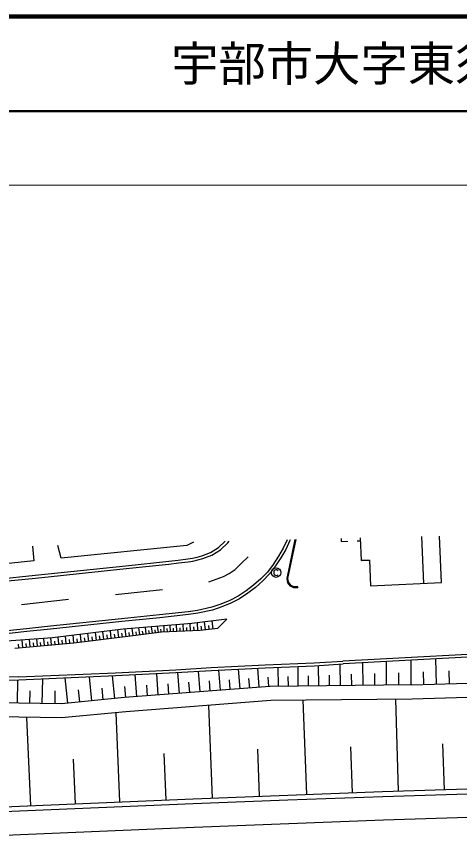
# Model space of a CAD drawing. Units: millimetres, scale not verified. Extents: x 40000 to 680000, y 20000 to 380000.
# Drawn here: x 388672 to 435508, y 293297 to 380000 of the extents above; entities that cross this region are included whole.
import ezdxf
from ezdxf.enums import TextEntityAlignment as Align

# ---------------------------------------------------------------- set-up
doc = ezdxf.new("R2010")
doc.units = ezdxf.units.MM
doc.header["$LTSCALE"] = 1000
for name, color, linetype, lineweight in [('M-BGD', 7, 'Continuous', 25), ('M-STR-HTXT', 7, 'Continuous', 13), ('M-TTL', 2, 'Continuous', 140), ('M-TTL-LINE', 7, 'Continuous', 50)]:
    doc.layers.add(name, color=color, linetype=linetype, lineweight=lineweight)
doc.layers.add('M-TTL-TXT', color=7, linetype='Continuous')
doc.styles.add('ＭＳ ゴシック', font='')
doc.styles.get('ＭＳ ゴシック').set_extended_font_data('MS Gothic')

msp = doc.modelspace()

# ---------------------------------------------------------------- linework, layer by layer
at = {"layer": 'M-BGD'}
for p, q in [((410046, 323866), (410746, 324511)), ((410228, 323626), (410999, 324336)), ((410999, 324336), (411149, 324521)), ((417285, 324673), (416870, 323794)), ((417581, 324596), (417136, 323654)), ((417270, 320573), (418123, 324693)), ((417373, 320574), (418226, 324696)), ((417613, 324681), (417581, 324596)), ((418109, 324624), (418207, 324604)), ((422995, 324814), (423008, 324501)), ((423008, 324501), (423694, 324523)), ((424693, 324555), (424998, 324564)), ((431739, 320065), (431524, 325025)), ((433587, 320145), (433373, 325070)), ((409181, 323332), (410046, 323866)), ((409317, 323063), (410228, 323626)), ((416870, 323794), (416367, 322925)), ((417136, 323654), (416623, 322767)), ((405751, 322526), (406771, 322645)), ((406771, 322645), (407275, 322714)), ((407275, 322714), (407784, 322832)), ((407329, 322419), (407858, 322541)), ((407784, 322832), (408269, 322967)), ((407858, 322541), (408366, 322683)), ((408269, 322967), (409181, 323332)), ((408366, 322683), (409317, 323063)), ((412455, 322185), (413171, 322874)), ((416367, 322925), (415809, 322076)), ((416623, 322767), (416054, 321902)), ((417703, 322665), (417801, 322645)), ((390656, 320929), (400242, 321922)), ((400242, 321922), (404764, 322403)), ((400273, 321623), (404798, 322105)), ((404764, 322403), (405751, 322526)), ((404798, 322105), (405787, 322228)), ((405787, 322228), (406809, 322348)), ((406809, 322348), (407329, 322419)), ((411781, 321549), (412455, 322185)), ((415809, 322076), (415196, 321267)), ((416054, 321902), (415425, 321072)), ((425988, 322517), (425089, 322478)), ((382992, 320145), (390656, 320929)), ((390687, 320631), (400273, 321623)), ((410567, 320775), (411163, 321114)), ((411163, 321114), (411781, 321549)), ((415196, 321267), (414501, 320535)), ((415425, 321072), (414708, 320317)), ((415893, 321342), (415873, 321119)), ((415873, 321119), (415914, 321025)), ((415974, 321449), (415893, 321342)), ((415914, 321025), (415955, 320973)), ((415955, 320973), (416037, 320922)), ((416092, 321503), (415974, 321449)), ((416037, 320922), (416173, 320910)), ((416228, 321492), (416092, 321503)), ((416173, 320910), (416268, 320948)), ((416314, 321440), (416228, 321492)), ((416268, 320948), (416316, 320988)), ((416348, 321349), (416314, 321440)), ((383022, 319847), (390687, 320631)), ((409007, 320235), (410567, 320775)), ((414501, 320535), (413737, 319879)), ((414708, 320317), (413926, 319646)), ((417372, 320111), (417270, 320573)), ((417298, 320707), (417396, 320687)), ((417641, 319761), (417372, 320111)), ((417465, 320154), (417373, 320574)), ((417706, 319840), (417465, 320154)), ((399148, 318895), (404102, 319415)), ((412937, 319264), (412098, 318706)), ((413737, 319879), (412937, 319264)), ((413926, 319646), (413112, 319020)), ((417979, 319590), (417641, 319761)), ((418003, 319689), (417706, 319840)), ((418409, 319582), (417979, 319590)), ((418412, 319682), (418003, 319689)), ((418409, 319582), (418412, 319682)), ((389194, 317839), (394173, 318379)), ((411219, 318254), (410269, 317854)), ((412098, 318706), (411219, 318254)), ((412250, 318447), (411346, 317982)), ((413112, 319020), (412250, 318447)), ((409310, 317536), (407808, 317195)), ((410269, 317854), (409310, 317536)), ((410375, 317573), (409391, 317246)), ((411346, 317982), (410375, 317573)), ((403802, 316732), (399794, 316319)), ((406821, 317071), (403802, 316732)), ((406857, 316773), (403835, 316434)), ((407808, 317195), (406821, 317071)), ((407860, 316899), (406857, 316773)), ((409391, 317246), (407860, 316899)), ((399794, 316319), (392258, 315533)), ((399825, 316020), (392290, 315235)), ((403835, 316434), (399825, 316020)), ((407225, 315811), (399944, 315219)), ((404951, 314972), (404923, 315624)), ((405629, 315001), (405599, 315679)), ((406333, 315032), (406302, 315736)), ((407064, 315064), (407032, 315795)), ((410927, 316272), (407225, 315811)), ((407850, 315098), (407816, 315884)), ((408650, 315177), (408552, 315976)), ((409050, 315227), (409001, 315626)), ((409450, 315276), (409351, 316075)), ((409946, 315338), (410927, 316272)), ((389737, 315260), (384090, 314677)), ((389768, 314962), (384121, 314379)), ((392258, 315533), (389737, 315260)), ((392290, 315235), (389768, 314962)), ((399944, 315219), (392484, 314310)), ((396329, 313969), (396229, 314766)), ((397124, 314069), (397024, 314863)), ((397915, 314168), (397815, 314960)), ((398703, 314268), (398604, 315056)), ((399489, 314366), (399390, 315152)), ((399875, 314415), (399827, 314802)), ((400262, 314464), (400165, 315237)), ((400633, 314510), (400586, 314881)), ((401003, 314557), (400910, 315298)), ((401028, 314560), (403994, 314930)), ((401359, 314601), (401314, 314956)), ((401714, 314645), (401625, 315356)), ((402054, 314688), (402012, 315028)), ((402395, 314730), (402310, 315411)), ((402721, 314771), (402681, 315098)), ((403048, 314812), (402966, 315465)), ((403361, 314851), (403322, 315164)), ((403674, 314890), (403596, 315516)), ((403986, 314929), (403947, 315241)), ((403994, 314930), (408105, 315110)), ((404299, 314943), (404272, 315571)), ((404625, 314957), (404611, 315284)), ((405290, 314987), (405275, 315325)), ((405981, 315017), (405965, 315369)), ((406698, 315048), (406682, 315414)), ((407457, 315081), (407440, 315474)), ((408105, 315110), (409946, 315338)), ((408251, 315128), (408202, 315527)), ((392484, 314310), (385410, 313795)), ((389340, 313280), (389268, 314076)), ((390123, 313351), (390052, 314133)), ((390891, 313420), (390821, 314189)), ((391646, 313489), (391578, 314244)), ((392017, 313523), (391983, 313893)), ((392388, 313556), (392321, 314298)), ((392766, 313591), (392732, 313969)), ((393145, 313625), (393076, 314382)), ((393535, 313660), (393500, 314051)), ((393926, 313696), (393855, 314477)), ((394329, 313732), (394292, 314135)), ((394732, 313769), (394659, 314575)), ((394752, 313771), (401028, 314560)), ((395132, 313819), (395082, 314219)), ((395532, 313869), (395432, 314669)), ((395931, 313919), (395881, 314318)), ((396726, 314019), (396677, 314416)), ((397519, 314119), (397469, 314514)), ((398309, 314218), (398259, 314612)), ((399096, 314317), (399047, 314710)), ((388513, 313205), (394752, 313771)), ((388942, 313243), (388906, 313642)), ((389731, 313315), (389696, 313706)), ((390507, 313386), (390472, 313770)), ((391269, 313455), (391234, 313832)), ((436339, 312561), (423171, 311852)), ((436353, 312262), (423190, 311553)), ((409257, 311169), (414949, 311438)), ((414949, 311438), (420151, 311662)), ((414963, 311139), (420167, 311363)), ((418456, 309197), (418432, 311288)), ((420151, 311662), (423171, 311852)), ((420167, 311363), (423190, 311553)), ((420625, 309221), (420600, 311390)), ((422910, 309247), (422884, 311533)), ((425301, 309275), (425273, 311665)), ((427797, 309303), (427768, 311799)), ((430404, 309333), (430374, 311940)), ((433071, 309413), (432989, 312080)), ((388904, 310175), (399152, 310612)), ((399152, 310612), (405507, 310942)), ((399166, 310312), (405524, 310642)), ((401391, 308082), (401211, 310418)), ((403670, 308257), (403495, 310537)), ((405507, 310942), (409257, 311169)), ((405524, 310642), (409273, 310869)), ((405896, 308428), (405725, 310654)), ((408087, 308596), (407919, 310787)), ((409273, 310869), (414963, 311139)), ((410233, 308761), (410068, 310907)), ((412318, 308921), (412158, 311006)), ((414343, 309077), (414187, 311102)), ((416365, 309173), (416342, 311198)), ((424106, 309261), (424092, 310456)), ((426549, 309289), (426534, 310537)), ((429100, 309318), (429085, 310621)), ((431737, 309372), (431696, 310706)), ((434436, 309455), (434394, 310820)), ((388904, 310175), (380394, 309900)), ((380399, 309600), (388936, 309876)), ((388800, 307413), (388837, 309873)), ((388936, 309876), (399166, 310312)), ((391409, 307374), (391448, 309983)), ((394098, 307405), (393840, 310085)), ((396642, 307650), (396397, 310194)), ((399057, 307883), (398824, 310297)), ((406992, 308512), (406908, 309608)), ((409160, 308679), (409078, 309752)), ((411275, 308841), (411195, 309884)), ((413330, 308999), (413252, 310012)), ((415352, 309154), (415275, 310164)), ((417410, 309185), (417398, 310231)), ((419540, 309209), (419528, 310293)), ((421768, 309234), (421755, 310377)), ((430463, 309333), (439079, 309597)), ((390105, 307393), (390124, 308698)), ((392755, 307354), (392775, 308700)), ((395370, 307528), (395248, 308800)), ((397849, 307766), (397733, 308974)), ((415462, 309163), (400111, 307984)), ((400223, 307993), (400133, 309161)), ((402530, 308170), (402443, 309310)), ((404783, 308343), (404698, 309456)), ((430463, 309333), (415462, 309163)), ((400111, 307984), (393453, 307343)), ((430509, 307834), (415577, 307667)), ((429061, 298104), (428754, 307814)), ((439100, 308097), (430509, 307834)), ((393453, 307343), (373655, 307638)), ((415577, 307667), (400226, 306488)), ((409407, 297373), (409019, 307164)), ((419351, 297760), (418992, 307705)), ((393431, 305844), (373633, 306139)), ((400226, 306488), (393431, 305844)), ((399618, 296961), (399215, 306392)), ((390187, 296559), (389788, 305898)), ((424206, 297936), (424030, 302790)), ((433898, 298257), (433745, 303094)), ((404512, 297170), (404303, 302065)), ((414379, 297570), (414182, 302542)), ((394902, 296760), (394701, 301476))]:
    msp.add_line(p, q, dxfattribs=at)
for points in [[(407389, 324428), (406688, 324064), (393415, 322733), (393060, 324074)], [(424985, 324863), (425089, 322478), (425988, 322517), (426106, 319820), (433587, 320145)], [(390365, 324008), (390514, 322440), (377172, 321051), (376222, 321142), (375558, 321525), (375201, 322453)], [(384077, 296294), (387342, 296437), (407337, 297291), (417352, 297688), (427373, 298050), (437409, 298368), (447448, 298630), (457495, 298826), (462529, 298895), (467561, 298946), (474020, 298977), (480490, 298967)], [(384099, 295795), (387357, 295938), (407354, 296792), (417369, 297188), (427390, 297551), (437420, 297868), (447459, 298130), (457500, 298325), (462533, 298396), (467565, 298445), (474024, 298476), (480488, 298467)], [(384208, 293297), (387465, 293440), (407456, 294294), (417463, 294690), (427475, 295052), (437492, 295369), (447516, 295630), (457542, 295826), (462563, 295896), (467583, 295945), (474029, 295976), (480463, 295969)]]:
    msp.add_lwpolyline(points, dxfattribs=at)
msp.add_circle((416116, 321201), 500, dxfattribs=at)
at = {"layer": 'M-STR-HTXT'}
msp.add_line((164736, 362175), (574426, 362175), dxfattribs=at)
at = {"layer": 'M-TTL'}
msp.add_line((680000, 380000), (40000, 380000), dxfattribs=at)
at = {"layer": 'M-TTL-LINE'}
msp.add_line((40000, 370000), (680000, 370000), dxfattribs=at)

# ---------------------------------------------------------------- texts
at = {"layer": 'M-TTL-TXT', "style": 'ＭＳ ゴシック'}
msp.add_text('宇部市大字東須恵', height=3666, dxfattribs=at).set_placement((405024, 375000), align=Align.MIDDLE_LEFT)

doc.saveas('drawing.dxf')
